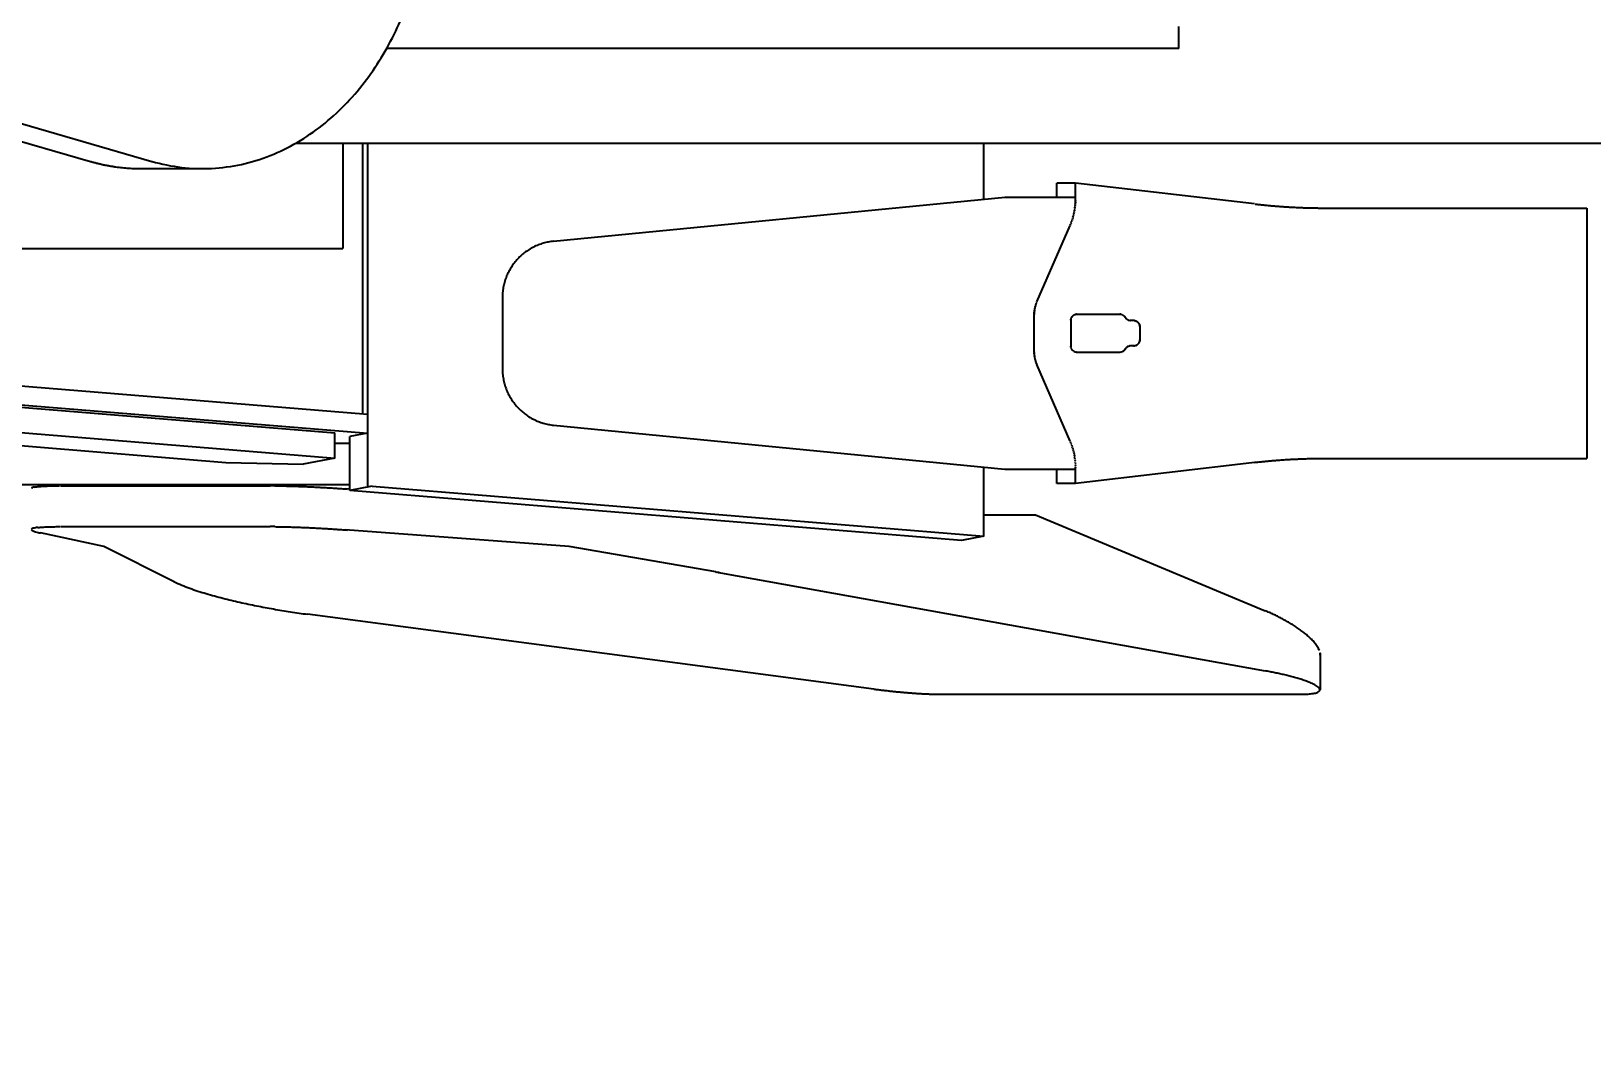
# Model space of a CAD drawing. Header units: metres. Extents: x 668617 to 675126, y 2286318 to 2293677.
# Drawn here: x 669154.351 to 669155.066, y 2287257.301 to 2287257.76 of the extents above; entities that cross this region are included whole.
import ezdxf

# ---------------------------------------------------------------- set-up
doc = ezdxf.new("R2010")
doc.units = ezdxf.units.M
doc.header["$MEASUREMENT"] = 0
doc.linetypes.add('DASHED2', pattern=[0.375, 0.25, -0.125])
doc.layers.add('0_DETALLES_COTAS', color=252, linetype='Continuous')
doc.layers.add('0_VEH_CONSTRUCCION', color=250, linetype='Continuous')
doc.styles.get("Standard").update_dxf_attribs({"font": 'arial.ttf'})
doc.dimstyles.get("Standard").update_dxf_attribs({"dimtxt": 0.18, "dimasz": 0.18, "dimexe": 0.18, "dimexo": 0.0625, "dimgap": 0.09, "dimtad": 0, "dimtih": 1, "dimtoh": 1, "dimdec": 4, "dimzin": 0, "dimdsep": 46, "dimtxsty": 'Standard', "dimcen": 0.09, "dimadec": 0, "dimazin": 0, "dimtfac": 1, "dimtdec": 4, "dimtofl": 0, "dimtmove": 0, "dimatfit": 3, "dimfxl": 1, "dimtolj": 1, "dimtzin": 0, "dimarcsym": 0})

# ---------------------------------------------------------------- blocks, each defined once
blk = doc.blocks.new('_DotSmall')
at = {"color": 0, "linetype": 'ByBlock', "const_width": 0.5}
blk.add_lwpolyline([(-0.0625, 0, 1), (0.0625, 0, 1)], format="xyb", close=True, dxfattribs=at)
blk = doc.blocks.new('*D305')
at = {"layer": '0_DETALLES_COTAS', "linetype": 'DASHED2', "lineweight": -2, "ltscale": 5, "transparency": 16777216}
for p, q in [((669156.058923998, 2287256.165372788), (669156.0693782617, 2287256.965304477)), ((669156.0693782617, 2287256.965304477), (669156.8693782617, 2287256.965304477)), ((669153.3264124476, 2287256.201083832), (669156.2389086282, 2287256.163020578)), ((669156.0393526353, 2287254.667825587), (669156.058923998, 2287256.165372788)), ((669153.3068410849, 2287254.703536632), (669156.2193372655, 2287254.665473378))]:
    blk.add_line(p, q, dxfattribs=at)
at = {"layer": 'Defpoints', "color": 0, "linetype": 'DASHED2', "ltscale": 5, "transparency": 16777216}
for p in [(669153.2639177843, 2287256.201900572), (669156.058923998, 2287256.165372788), (669153.2443464216, 2287254.704353371)]:
    blk.add_point(p, dxfattribs=at)
at = {"layer": '0_DETALLES_COTAS', "linetype": 'DASHED2', "lineweight": -2, "ltscale": 5, "transparency": 16777216, "xscale": 0.8, "yscale": 0.8, "zscale": 0.8}
for p, rotation in [((669156.058923998, 2287256.165372788), 89.25124720617524), ((669156.0393526353, 2287254.667825587), 269.2512472061752)]:
    blk.add_blockref('_DotSmall', p, dxfattribs=dict(at, rotation=rotation))
at = {"layer": '0_DETALLES_COTAS', "linetype": 'DASHED2', "ltscale": 5, "transparency": 16777216, "insert": (669158.3693782619, 2287256.965304477), "char_height": 0.8, "attachment_point": 5}
blk.add_mtext('\\A1;1.50', dxfattribs=at)
blk = doc.blocks.new('excavadora planta')
at = {"color": 0}
for p, q in [((-5.505364510676259, 0.6488732591566162), (-5.505364510676259, 0.6600521767239087)), ((-5.385168123385938, 0.6614598096489317), (-5.499177949650857, 0.6614598096489317)), ((-5.363506643761639, 0.6598075479372056), (-5.183399264891023, 0.6360319812155382)), ((-5.314685189052511, 0.6228592561384687), (-5.487937535751826, 0.6540368407766977)), ((-5.414912300901051, 0.6044329658396066), (-5.487937987930991, 0.634919319661293)), ((-5.140998147702135, 0.6256868815454197), (-5.118619060158721, 0.6145004276632022)), ((-5.313182900011384, 0.6225942793011399), (-5.266583603158779, 0.6145004276632022)), ((-5.398428118990637, 0.6112061536283022), (-5.391322881160363, 0.6125727889995574)), ((-5.398400837530289, 0.611211429048609), (-5.398400837530289, 0.5892570882219843)), ((-5.203948535140739, 0.5953251783746083), (-5.398400385351124, 0.611211429048609)), ((-5.391322278255302, 0.6125727889995574), (-5.196869674414074, 0.596686538325315)), ((-5.266583301705282, 0.6145001262104444), (-5.195384266716246, 0.6092109895816975)), ((-5.118618306526059, 0.614500276936937), (-5.098519707917603, 0.6102033715475983)), ((-5.104835139930287, 0.6081852971032333), (-5.171556096516269, 0.6081852971032333)), ((-5.398400837530289, 0.6044328151133413), (-5.414911396542493, 0.6044328151133413)), ((-5.203948233687242, 0.595325027648343), (-5.196869674414074, 0.596686538325315)), ((-5.196869222234909, 0.5962810845755087), (-5.195384568169629, 0.5961760283437201)), ((-5.19686877005563, 0.5966862368727988), (-5.19686877005563, 0.5795644827090314)), ((-5.48545974609101, 0.5876726533457486), (-5.427557031746232, 0.5944364961036825)), ((-5.427557182472015, 0.5944364961036825), (-5.427557182472015, 0.5891747916617049)), ((-5.427557182472015, 0.5944364961036825), (-5.4216253488961, 0.5944364961036825)), ((-5.4216253488961, 0.5944364961036825), (-5.4216253488961, 0.5899168172415585)), ((-5.202454234592892, 0.486342224974436), (-5.202452275150108, 0.5952024871655937)), ((-4.488470077198258, 0.5948169292876173), (-5.19686877005563, 0.5948169292876173)), ((-5.104835139930287, 0.5951973624713247), (-5.171556096516269, 0.5951973624713247)), ((-5.590151823153633, 0.506914707073463), (-5.590151823153633, 0.586498194008314)), ((-5.506590970587581, 0.586498194008314), (-5.590151823153633, 0.586498194008314)), ((-5.405158048330691, 0.5899168172415585), (-5.427542562021358, 0.5899168172415585)), ((-5.261606620697876, 0.5759241410870857), (-5.405156842520569, 0.5899154607049724)), ((-4.855677932397953, 0.5589267361218901), (-5.19213717001503, 0.586416198900551)), ((-5.192136717835751, 0.5864169525320904), (-5.181985753641584, 0.5883694610353558)), ((-5.192136416382368, 0.5864163496268162), (-5.192136416382368, 0.5783431474920206)), ((-5.157465448265725, 0.5877557035375673), (-5.181986657998209, 0.5883682552250349)), ((-4.840451561470445, 0.5618551974241512), (-5.157464242455603, 0.58775585426406)), ((-5.425856085437886, 0.5809779939601043), (-5.415304641461944, 0.5567009608348314)), ((-5.192136416382368, 0.581697862773737), (-5.19686877005563, 0.581697862773737)), ((-5.202453028780951, 0.5784904070881396), (-5.196869222234909, 0.5795644827090314)), ((-4.858215108223362, 0.5503657836767673), (-5.20245242587589, 0.5784907085406559)), ((-4.855677781672171, 0.5508533832606162), (-5.192136868561533, 0.5783428460395044)), ((-4.858215108223362, 0.5443106559863367), (-5.20245242587589, 0.5724355808499979)), ((-5.200929487331905, 0.4863425264269523), (-5.200929487331905, 0.5723110809253882)), ((-5.24536525885992, 0.5354982920711251), (-5.24536525885992, 0.5579269685671164)), ((-5.428013581712094, 0.5527356533077494), (-5.441702544368923, 0.5527356533077494)), ((-5.426955633804596, 0.5524161135494268), (-5.426794808840555, 0.5522976426768906)), ((-5.414454092945789, 0.5526031648889642), (-5.414454092945789, 0.5408097361925854)), ((-5.448058371030811, 0.5446965153168435), (-5.448058371030811, 0.5487159335859246)), ((-5.446103601633354, 0.5507255673573326), (-5.445089665805426, 0.5507255673573326)), ((-5.426058510861253, 0.5426868815454355), (-5.426058510861253, 0.5507255673573326)), ((-5.447160795908189, 0.5430068734825539), (-5.447321470144516, 0.5431253443550901)), ((-5.446991228820025, 0.5429067912185559), (-5.447160795908189, 0.5430068734825539)), ((-5.446103601633354, 0.5426868815454355), (-5.445089665805426, 0.5426868815454355)), ((-5.444260369697304, 0.5424975693112799), (-5.444145365529721, 0.5424374295172072)), ((-5.444145365529721, 0.5424374295172072), (-5.444033225161547, 0.5423686983239264)), ((-5.444033225161547, 0.5423686983239264), (-5.443925003677123, 0.5422919786366975)), ((-5.443925003677123, 0.5422919786366975), (-5.443821454709109, 0.5422071197292695)), ((-5.443821454709109, 0.5422071197292695), (-5.443723181160635, 0.5421148752331817)), ((-5.442971207644518, 0.5411574617689894), (-5.443069481192992, 0.5412498569915698)), ((-5.442867507950723, 0.5410727535878124), (-5.442971207644518, 0.5411574617689894)), ((-5.442759286466298, 0.5409958831743324), (-5.442867507950723, 0.5410727535878124)), ((-5.442647146098125, 0.5409273027073169), (-5.442759286466298, 0.5409958831743324)), ((-5.442531991202941, 0.540867012186979), (-5.442647146098125, 0.5409273027073169)), ((-5.428013581712094, 0.5406772477740276), (-5.441702544368923, 0.5406772477740276)), ((-5.415305244367005, 0.5367119402469456), (-5.425857140522226, 0.5124344549428912)), ((-5.261611293214287, 0.5174965977623884), (-5.405172518055451, 0.5035040723341666)), ((-5.19467374293356, 0.4863425264269523), (-5.19467374293356, 0.5197684952974839)), ((-4.565059235436138, 0.5197684952974839), (-5.19467374293356, 0.5197684952974839)), ((-5.506590970587581, 0.506914707073463), (-5.590151823153633, 0.506914707073463)), ((-5.484504744246465, 0.5056290117256736), (-5.427556278113457, 0.4989765557041324)), ((-5.427557182472015, 0.5057785322163966), (-5.427557182472015, 0.4989764049778671)), ((-5.405158048330691, 0.503496536019), (-5.427543315652201, 0.503496536019)), ((-5.4216253488961, 0.503496536019), (-5.4216253488961, 0.4989764049778671)), ((-5.398400837530289, 0.5041639520799919), (-5.398400837530289, 0.4863425264269523)), ((-5.427557182472015, 0.4989764049778671), (-5.4216253488961, 0.4989764049778671)), ((-5.130454842945255, 0.4943821165966398), (-5.150025748773828, 0.4943821165966398)), ((-4.874805702903132, 0.4169986307514222), (-5.133948829328347, 0.4920830883273055)), ((-4.775506160711188, 0.3938981671319368), (-5.114377169868931, 0.4920829376010403)), ((-5.179625982671723, 0.4863393611747711), (-6.529173965391578, 0.4863393611747711)), ((-5.460484398012795, 0.4562014865608006), (-5.208594673368339, 0.4562014865608006)), ((-5.460482438570011, 0.456197718403331), (-5.460482438570011, 0.4491637741137993))]:
    blk.add_line(p, q, dxfattribs=at)
for centre, radius, start, end in [((-5.504242352896426, 0.6600542013271138), 0.001064801363816701, 162.5404684436338, 247.0114981267428), ((-5.503470094075738, 0.6585217303874771), 0.002574229976194892, 99.10146404602743, 133.9936087860015), ((-5.501159051623517, 0.6493619135802362), 0.01201320701202469, 95.61280733414489, 103.07763993251), ((-5.499811720611433, 0.636896708470033), 0.02455072634693, 92.22587542497878, 95.89684581399665), ((-5.499221938515689, 0.6229261300329796), 0.03853369861134116, 89.94310929118956, 92.29536221418068), ((-5.385180359021206, 0.5635699315537437), 0.09788972805374892, 89.22114071684355, 90.0067773685269), ((-5.385338411983867, 0.5514068306998752), 0.1100538538238915, 88.52845460730717, 89.22493995927375), ((-5.385658858847364, 0.5393395263817808), 0.1221254080464426, 87.89261385493548, 88.52355338520407), ((-5.386092702989117, 0.5273960260697521), 0.1340767841783886, 87.31817221809935, 87.89502490784433), ((-6.293417525235895, -17.12242904386618), 17.80720651655383, 87.05479606109722, 87.05915054035923), ((-6.454690806884855, -17.14630361598631), 17.84005192439026, 86.53710724703858, 86.54146172634945), ((-6.602080194691212, -17.15432404969974), 17.85756239484993, 86.06226816411329, 86.06662264333531), ((-6.804895868564472, -17.97669578759583), 18.69248966666031, 85.61104333437615, 85.61516863053458), ((-6.937534321778116, -17.93702856476911), 18.66357949169462, 85.19159935739958, 85.19572465337046), ((-7.080635803729024, -18.08996608403336), 18.82842135420903, 84.79255025786145, 84.79667555427723), ((-7.21954042494724, -18.21569934428935), 18.96666759344369, 84.40501518652242, 84.40914048256737), ((-7.352156793583958, -18.31213465634195), 19.07596688168726, 84.03270354684021, 84.03682884302766), ((-7.47848694444383, -18.38136485499746), 19.15832149493616, 83.67433864892467, 83.67846394493002), ((-7.602719683927035, -18.42338974037982), 19.21414597348953, 83.31581701036481, 83.31994230655246), ((-7.85477212377009, -19.56385348018532), 20.37653513059142, 82.98126468302395, 82.98516079610398), ((-7.975308100479992, -19.55737724982247), 20.38519189306022, 82.63889587485605, 82.64279198741804), ((-5.499596440509549, 0.6660756081760155), 0.008639705843810571, 234.1353425435319, 244.7661625901), ((-5.49425378410001, 0.6769259776919085), 0.0207333657503536, 244.1936313619914, 248.6082980315298), ((-5.489129922858751, 0.6898386609762923), 0.03462541779759382, 248.5072362196449, 251.1473089554811), ((-5.484393485003579, 0.7036267518660821), 0.04920433354510244, 251.1159743300478, 252.9888170807981), ((-5.480107966415289, 0.7175771481535094), 0.0637981339664234, 252.9738081426929, 254.42451790445), ((-5.476376902235074, 0.7309111128313077), 0.07764426331518957, 254.4143500304787, 255.6010496103048), ((-5.47322704546059, 0.7431410277011707), 0.09027329078920655, 255.5949099527468, 256.6122471319446), ((-5.470662859436743, 0.7539363024025079), 0.1013689198065565, 256.6150914603042, 257.5187558119765), ((-5.468642404578645, 0.7630299957496334), 0.1106843611111378, 257.5149376500422, 258.3409100314857), ((-5.467162810030118, 0.7701966319217917), 0.1180021390176418, 258.3405337476052, 259.1140238338692), ((-5.466171533300553, 0.7753408356719973), 0.1232409803220729, 259.1131267446701, 259.8529272802064), ((-5.501616357780222, 0.6489190048684748), 0.003746948607253492, 178.9708540959126, 201.2167428534691), ((-5.498579223176762, 0.6500362755001703), 0.006982794795011088, 200.7441954935863, 212.7661871447666), ((-5.494733847578459, 0.6524578252328439), 0.01152697728119946, 212.5429277971651, 219.8349064326544), ((-5.49062009809461, 0.655851949761896), 0.0168601233588327, 219.7368650265957, 224.7153142401615), ((-5.486517668809256, 0.6598902669265243), 0.02261666076097496, 224.6729264763009, 228.3768906912507), ((-5.482594525761783, 0.6642918861634257), 0.02851286624968133, 228.3588248346793, 231.2901462406407), ((-5.478934772920752, 0.668843052906567), 0.03435297182899359, 231.2741441173126, 233.7022484007544), ((-5.475610738100499, 0.6733624787820816), 0.03996317740691002, 233.6970954171101, 235.7803125837537), ((-5.472647118458326, 0.6777109542497328), 0.04522552070113898, 235.7738029695173, 237.6120413382033), ((-5.470082601957529, 0.681747630390575), 0.05000793526575966, 237.6082160362755, 239.2681603332375), ((-5.467907734109644, 0.6853976326604112), 0.05425676455190771, 239.2637027528324, 240.7921023087125), ((-5.46614906150819, 0.6885560737674439), 0.05787182245198234, 240.798230856616, 242.2296899972858), ((-5.464769823091729, 0.6911587387208868), 0.06081734560853026, 242.222411141334, 243.583513676495), ((-5.463775304146338, 0.6931550500141697), 0.06304766409172607, 243.5812141880277, 244.8935023803448), ((-5.463157314542855, 0.6944787799115346), 0.0645085432268857, 244.8953311846657, 246.1771389986774), ((-5.462868578487928, 0.6951317921543279), 0.06522254137685014, 246.1768078687489, 247.4448651210964), ((-5.215639957252392, 0.3918605359678509), 0.2462906316995482, 81.84364621452278, 82.48054446024463), ((-5.216425666330565, 0.3863437957446507), 0.2518630403098335, 81.21955675938254, 81.8447667544705), ((-5.216755120788775, 0.3841750562025226), 0.254056654193794, 80.60314143508153, 81.22078844287739), ((-5.216564222270449, 0.3852816695709151), 0.2529337221008066, 79.98608325632188, 80.60487617170301), ((-5.215797751852051, 0.3896956014096702), 0.2484537549003105, 79.3528948372949, 79.98314682336722), ((-5.214349452404122, 0.3973245254543087), 0.2406885855290622, 78.7050842850991, 79.3561917714296), ((-5.212213386476265, 0.4080377523218317), 0.2297644840065975, 78.02145492618644, 78.70418941522621), ((-5.209319125288744, 0.421645857946217), 0.2158519991372852, 77.295643137511, 78.02329709224), ((-5.205622062659245, 0.4380666802424429), 0.1990201349275101, 76.50383397600174, 77.29428341605315), ((-5.201103388186425, 0.4568361804585663), 0.1797143752518514, 75.63104642236624, 76.50812593327272), ((-5.195729963622625, 0.4777778009170675), 0.1580943595342162, 74.63461293865313, 75.63407418003776), ((-5.189525563375355, 0.5003195000912228), 0.1347143964395149, 73.46875679010358, 74.6387264437358), ((-5.182548726507775, 0.5237799205662981), 0.1102385435836861, 72.05233726143517, 73.47554612988388), ((-5.174825934739602, 0.5475576349929838), 0.08523812954064054, 70.22474579441781, 72.06573418350231), ((-5.166434536141196, 0.5708036060277806), 0.06052397720496681, 67.66073034517527, 70.25474328033856), ((-5.157521076885473, 0.5923424561982102), 0.03721375647823818, 63.52657357858924, 67.74971120581151), ((-9.572650797762549, -23.15422405058672), 24.15533028694324, 79.84693214630143, 79.84716132991649), ((-9.572555689466071, -23.15424062556475), 24.1553298370071, 79.84693195537604, 79.84716113834956), ((-9.572460638307348, -23.1542576576368), 24.15532984707897, 79.8469318217442, 79.8471610053464), ((-9.572365472875049, -23.15427468970887), 24.1553298370071, 79.84693195537604, 79.84716113834956), ((-9.534588723724596, -23.19197355472926), 24.18581883728205, 79.95053693342246, 79.95076611630004), ((-9.572175105556425, -23.15430860312649), 24.1553298370071, 79.84693195537604, 79.84716113834956), ((-9.53439848890639, -23.15432555983541), 24.14871595654815, 79.93493596798581, 79.93516515074477), ((-9.496621625482476, -23.19202427412955), 24.17927200074026, 80.03845831690809, 80.03868750022622), ((-9.534208121587767, -23.15435917180052), 24.14871595654815, 79.93493596798581, 79.93516515074477), ((-9.49643131530047, -23.19205788609477), 24.17927201062406, 80.03845818398386, 80.0386873666802), ((-9.496336131641101, -23.15439270840261), 24.14215905841256, 80.02298825835874, 80.02321744138975), ((-9.496240947982756, -23.1920908902397), 24.1792715604211, 80.03845799647185, 80.03868717980971), ((-9.458464066332567, -23.19210800258979), 24.17278214076245, 80.12642698467715, 80.1266561676657), ((-9.496050505301127, -23.15444274953438), 24.14215905841256, 80.02298825835874, 80.02321744138975), ((-9.458273756151584, -23.19214085600834), 24.17278170023601, 80.12642666564265, 80.1266558486314), ((-9.420496931638127, -23.19215781763228), 24.16634930298445, 80.21444255947844, 80.21467174263222), ((-6.544721298891886, -17.56586971321072), 18.2251007319452, 85.75161431046845, 85.75642715581259), ((-6.420199323633028, -16.73984033395476), 17.39223047617809, 85.95407361527373, 85.95911564385109), ((-6.358722694237827, -16.78447840663685), 17.43253897791094, 86.16093610526089, 86.16597813373444), ((-6.304089199901341, -16.9233154242276), 17.56752238726197, 86.36399729579107, 86.36903932472391), ((-6.246018804231653, -17.04159401663274), 17.6820013554327, 86.57105074116473, 86.57609276998627), ((-6.137896675591151, -16.33980903786764), 16.97513402146452, 86.78839407099981, 86.79366528247607), ((-6.074080066149122, -16.35791521855973), 16.98975983160292, 87.0014195404654, 87.00669075208152), ((-6.00207241494445, -16.32686541689375), 16.95513141255638, 87.23365957407842, 87.23893078603261), ((-5.928431860952628, -16.24010586495683), 16.8650615090608, 87.46405154284601, 87.46932275453418), ((-5.84824846422066, -16.09927449002467), 16.72098343395964, 87.71191497665076, 87.7171861881439), ((-5.763165753738804, -15.89945583240704), 16.51810689017464, 87.97386137229358, 87.97913258441172), ((-5.684638996701779, -16.0420405710879), 16.65803551009044, 88.25585663457848, 88.26112784596418), ((-5.591361629511198, -16.02242299784972), 16.63584593131805, 88.56963985035684, 88.57491106182222), ((-5.491533878296195, -15.97822170376746), 16.58946009330427, 88.90523221717193, 88.91050342890532), ((-5.375328638224346, -15.89632906190957), 16.50576014148563, 89.29783781979678, 89.30310903125452), ((-5.171540928575268, 0.7850173096767605), 0.1768321633801425, 269.509442675725, 270.0017272559205), ((-5.041439253021053, -15.43160372268014), 16.03991348074636, 90.22296119474933, 90.22571139156874), ((-4.952742732066667, -15.55406373342855), 16.16295847509543, 90.53293958412755, 90.53568978159552), ((-4.867903597082091, -14.48181992008526), 15.09184797356741, 90.88990172708665, 90.89288110804162), ((-4.756975111351721, -14.39194883305449), 15.0041309147672, 91.31580428708224, 91.31878366782283), ((-4.631559208539443, -14.2701871257709), 14.88583312333474, 91.80619321919025, 91.8091725992574), ((-4.477160123834096, -14.29044883153715), 14.91174320627294, 92.39372736399662, 92.39670674455937), ((-4.282179211717676, -14.33389011424718), 14.96453478935597, 93.12970749683991, 93.13268687741565), ((-4.046622673944739, -14.11644781403581), 14.76234517942616, 94.0857301446054, 94.08870952528706), ((-5.10483741476321, 0.5805332271692976), 0.03033540138801253, 76.44304059753809, 77.99229487680044), ((-3.789951956716436, -13.12113472818351), 13.79172469264156, 95.44084799135284, 95.44405655454044), ((-5.101990777684705, 0.5922725671731115), 0.01825587125920404, 73.99363093583672, 76.49162799655826), ((-5.099382490484913, 0.6243750249547162), 0.01601531582242642, 276.1868591293725, 278.9401326494594), ((-5.099211061411665, 0.6018287565329103), 0.008303756587860723, 68.73826711274492, 74.24814257841697), ((-5.097927023886427, 0.6153570800679944), 0.006880840828812617, 278.6372453363217, 285.0252158997988), ((-5.096509654586953, 0.6084388915219421), 0.001170162871773848, 35.56559287393425, 74.64919409247514), ((-5.096194105298991, 0.6094085010438732), 0.0006988743720710767, 274.1765451367592, 335.5735097868844), ((-6.425167827677001, -16.76132804614119), 17.40101492019207, 85.94481067179093, 85.94985270023794), ((-6.36369248464996, -16.75972085745568), 17.39517206828514, 86.1413736929547, 86.1464157215483), ((-6.305641002533775, -16.80092847886945), 17.43248536703133, 86.33581307410726, 86.34085510271298), ((-6.252720005176229, -16.93976089930804), 17.56776017461709, 86.53195320122676, 86.53699523013177), ((-6.198074904915188, -17.05803514142745), 17.68261987901285, 86.72683275042074, 86.73187477948751), ((-6.095314203807675, -16.3577354775715), 16.97771080451032, 86.93285070515924, 86.93812191716376), ((-6.033135476088319, -16.37583781474295), 16.99257725999977, 87.1402005466154, 87.14547175828356), ((-5.966042357020797, -16.34478447100906), 16.95834150764151, 87.356095121279, 87.36136633287008), ((-5.894039604420414, -16.25966000242173), 16.87012332120563, 87.58177016246302, 87.5870413744509), ((-5.817132340497551, -16.11718728899839), 16.72468247006247, 87.81914153258931, 87.82441274419584), ((-3.76402092025171, -13.63690586572336), 14.29470560569667, 95.3532693471336, 95.35556117828348), ((-3.409247979550287, -13.47858282657477), 14.17494970434519, 96.83860298322321, 96.84089481479988), ((-3.058591721282255, -12.07229630429889), 12.83078613757845, 99.13916455632044, 99.14168557083956), ((-5.097390022917239, 0.600270413164921), 0.004737625563509047, 280.2906443134709, 287.1377438699932), ((-5.096092909434333, 0.5963525074626688), 0.000617342174916751, 279.2207547814208, 330.6285281174749), ((-5.736964089275034, -15.91900429776199), 16.52375165837191, 88.06550107675409, 88.07077228824019), ((-5.661713540410005, -16.05831016736535), 16.66062954346317, 88.33504150909658, 88.34031272121149), ((-5.574989112137246, -16.04032906962941), 16.64035935366995, 88.62645466042893, 88.63172587191403), ((-5.476799313040374, -15.99448803955576), 16.59246172946253, 88.95635478555073, 88.96162599722338), ((-5.365508685437931, -15.91423257134198), 16.51055769712558, 89.33215599841441, 89.33742720986231), ((-5.171531385949834, 0.7808817315706307), 0.18568452033153, 269.5268623234422, 269.9957703284575), ((-5.045609896898327, -15.26874460337574), 15.86405146376313, 90.21067024073774, 90.21273288888334), ((-4.982238126193579, -15.15988348151156), 15.75555314860849, 90.44051656765934, 90.4425792156717), ((-4.918870651187831, -15.03008590840084), 15.62637915972678, 90.67445033159017, 90.67651297939936), ((-4.838748578880541, -15.56180671626097), 16.15917504310381, 90.93426629245899, 90.93632894018907), ((-4.754431300653891, -15.49480626348429), 16.09378489284998, 91.23623395363876, 91.2382966013756), ((-4.665930114632147, -15.39849477306463), 15.99966148824381, 91.55846855268595, 91.56053120033272), ((-4.556498644445128, -15.27705877310042), 15.88164645550144, 91.96297125223398, 91.96503390042541), ((-4.44707229895198, -15.11375037197224), 15.72260239244186, 92.37983125190303, 92.38189389999042), ((-4.376166471613715, -13.61064798295898), 14.22436493271748, 92.91431656211844, 92.91660839371633), ((-4.213565728514027, -13.69728346065152), 14.32002690498011, 93.54415319779127, 93.54644502857035), ((-4.032126527501646, -13.4937638546339), 14.12944010323625, 94.32724354893055, 94.32953538009612), ((-5.466579316284538, -16.66789337224982), 17.25443867690465, 90.12909158168736, 90.13367524394074), ((-5.34506410436245, -15.90366685556619), 16.49094836260693, 90.55245374545052, 90.55726659105798), ((-5.225250142800633, -15.92697514490497), 16.51584374405351, 90.96249700024012, 90.9673098457766), ((-5.101845646560719, -15.94668462594326), 16.53808120878538, 91.38401262243677, 91.38882546800006), ((-4.978439500493892, -15.96638385759313), 16.56121133232057, 91.80437350069575, 91.8091863463669), ((-4.886025193977503, -15.23276767823505), 15.83128986038422, 92.21723056970227, 92.22227259827852), ((-4.766449209353027, -15.2498364920793), 15.85341741352509, 92.6416415391309, 92.64668356805191), ((-4.646871868192648, -15.26346931933607), 15.87299169948298, 93.06550792325365, 93.07054995154483), ((-4.52900597152302, -15.28051742909093), 15.89674759791398, 93.48139343614405, 93.48643546462972), ((-4.456565194000177, -14.60200990744092), 15.22431429099287, 93.90331058846616, 93.90858180036574), ((-4.342122483818798, -14.61501594897678), 15.24550156579679, 94.3238178588259, 94.32908907080501), ((-4.227678718552283, -14.62473492259419), 15.26424229359596, 94.74415302381861, 94.74942423579675), ((-4.109957310729783, -14.63608164946199), 15.28572951384465, 95.17511395991095, 95.18038517205831), ((-4.059269976112091, -14.00949343690299), 14.66665778462349, 95.58761230891898, 95.59311270366781), ((-3.94639371487051, -14.01563118609697), 14.68418204393537, 96.01812015881423, 96.02362055365168), ((-3.833516770599545, -14.02332829419014), 14.70409344583606, 96.44689023541166, 96.45239063073183), ((6.794977399856407, 0.5960180176695928), 12.22253469675882, 180.0308560469166, 180.0333770611759), ((7.761002972394181, 0.9315364394922909), 13.19300831644214, 181.4882086733589, 181.4905005045534), ((7.81377782500681, 1.277678381967192), 13.25924896787993, 182.9799766035841, 182.9822684347399), ((7.855261999430127, 1.620050203823212), 13.32282224850528, 184.4435461252576, 184.4458379564475), ((7.881687339115274, 1.966188905682557), 13.38039788772754, 185.9149573106063, 185.9172491418048), ((7.900590447184982, 2.323631092838951), 13.44070149811281, 187.4247217978389, 187.4270136290755), ((7.904435178407766, 2.677304682695009), 13.49477592074527, 188.91409083525, 188.9163826664807), ((9.377456895520254, 3.306891297780439), 15.05272714260436, 190.4149971017332, 190.4170597497266), ((9.348254136498554, 3.704108778537801), 15.1010192278634, 191.9195344854457, 191.9215971335175), ((9.310692159632595, 4.109701171719294), 15.1534543645529, 193.4516001214266, 193.4536627694739), ((9.252210449443396, 4.506921693216015), 15.19425849645434, 194.9619130061851, 194.9639756541811), ((11.00716901499209, 5.453667390611372), 17.14037805813018, 196.5067992607944, 196.5086327257725), ((10.9084178946523, 5.900611865047011), 17.17877004662882, 198.031631974198, 198.0334654390621), ((10.79555049196915, 6.347559616550939), 17.21595461679336, 199.5643317433463, 199.5661652083636), ((12.9624327989909, 7.687430083509454), 19.71373772916185, 201.1265704106056, 201.1281746922447), ((12.79038013241222, 8.187544241289444), 19.74059613441527, 202.6623293140945, 202.6639335958925), ((-5.263353526278365, 0.5581285697328866), 0.01787934624948753, 79.1313927068533, 84.44634210450846), ((-5.26335600890809, 0.5581152315728133), 0.01789291327025898, 73.81256651623387, 79.13163899015605), ((-5.263359837978214, 0.5580985809871919), 0.0179099712369485, 68.52773208393153, 73.81565234274953), ((-5.263370524455809, 0.5580774828310524), 0.01793351700423384, 63.14658721800316, 68.52063371105068), ((-5.263380661697965, 0.5580530765012099), 0.01795987067735575, 57.85124144699602, 63.15290535385798), ((-5.263396837419918, 0.5580302975927083), 0.01798776436456053, 52.55303793068168, 57.84622659189808), ((-5.263415184984524, 0.558005191043236), 0.01801885269301484, 47.27054724955688, 52.55526065094246), ((-5.263435404510687, 0.5579833488431376), 0.01804861693219879, 41.9944371534794, 47.27044621896441), ((-5.263458019359064, 0.5579631247395866), 0.01807895561657472, 36.7265867634715, 41.99412053877164), ((-5.263480987018283, 0.5579443946046467), 0.01810856476703828, 31.47111243676569, 36.73062903364295), ((-5.263502883737715, 0.5579324543976298), 0.01813347420573269, 26.21498337994973, 31.46716997326879), ((-5.263522753322491, 0.5579230624090172), 0.01815544888717703, 20.96810207637716, 26.21387490800843), ((-5.263541532777936, 0.5579153062260076), 0.01817576030645439, 15.72924438602255, 20.96974876416808), ((-5.263553330164655, 0.5579115861158925), 0.01818812441770761, 10.49406850207905, 15.73044973907838), ((-5.263563590087642, 0.5579102515165744), 0.01819845581482771, 5.194317796852163, 10.49231673468615), ((10.56173570743158, 7.245056143182381), 17.32050520904526, 202.7152907692669, 202.7162075016035), ((10.71256557549964, 6.811461359560383), 17.29826471305114, 201.1983481081949, 201.1992648406225), ((10.8539679394911, 6.35902317125165), 17.27296703243174, 199.630243854966, 199.6311605875929), ((10.95768142776558, 5.897162774970241), 17.22189444374058, 198.0677866671957, 198.0687033996492), ((-5.263562972271416, 0.5579083254325212), 0.0181980150185132, 0.007445152545289699, 5.200533201961606), ((-2.222943975048111, -15.67115460340268), 16.53875639560704, 101.2328992664057, 101.2333576324827), ((-2.517986906206033, -10.20101535682721), 11.14299812946062, 105.226452821734, 105.2271403711364), ((-1.739106244916911, -10.05024930312035), 11.22998749787066, 109.2655078399182, 109.2661953894415), ((-0.9853488691371695, -9.824110847945036), 11.29261059544939, 113.2568228777537, 113.2575104272438), ((-0.244155143167859, -9.535160853494602), 11.34768889780192, 117.2737772845443, 117.2744648339444), ((0.4844741801784949, -9.170838834391517), 11.3869317354886, 121.375293638105, 121.3759811872201), ((1.150296183766727, -8.756266362657485), 11.40663046236061, 125.3173052805336, 125.3179928298852), ((1.79099169850258, -8.266322998356472), 11.40575912762864, 129.3689731906599, 129.3696607401432), ((2.368878518717338, -7.73869056788314), 11.39125369791591, 133.3018386068336, 133.3025261561524), ((2.896516562515899, -7.16080941813145), 11.35940993847241, 137.2401327902294, 137.2408203400196), ((3.361344781346247, -6.532680379734387), 11.30096206115303, 141.1807211046319, 141.1814086539497), ((3.763362741257083, -5.891985657540829), 11.2376906428976, 145.0128818940104, 145.0135694432596), ((4.102570103522339, -5.201044096870945), 11.1453977370628, 148.925162146731, 148.9258496960759), ((4.09007535467606, -5.213495680857577), 11.14113613284238, 148.8364955695814, 148.8371831187492), ((3.763574888525, -5.879091162680396), 11.23049324804303, 145.0653832105848, 145.0660707597675), ((3.361719185477909, -6.532130379462089), 11.30096206115303, 141.1807211046319, 141.1814086539497), ((2.90962906310574, -7.160053753459707), 11.36863531073188, 137.2831099166547, 137.28379746575), ((2.369622484692741, -7.737740841460479), 11.39125368485358, 133.3018385367425, 133.3025260860607), ((1.791940972746374, -8.265192701825228), 11.40575912762864, 129.3689731906599, 129.3696607401432), ((1.15146295606371, -8.754970116468854), 11.40663046236061, 125.3173052805336, 125.3179928298852), ((0.4733088563538104, -9.18195287318288), 11.39112901590238, 121.2884611323357, 121.2891486819166), ((-0.2299616335466226, -9.533580865044115), 11.35345023130932, 117.3301175778646, 117.3308051275594), ((-0.9834703862931065, -9.822414875606029), 11.29261058792907, 113.2568227888831, 113.2575103384137), ((-1.749536627298085, -10.03589495030981), 11.21398871442597, 109.2261009819485, 109.2267885311267), ((-2.515600607408601, -10.19914197963205), 11.14299812946062, 105.226452821734, 105.2271403711364), ((-2.220298803828882, -15.68806105839073), 16.55723659028255, 101.2201986519104, 101.2206570182799), ((-3.350616128172305, -15.6880398059823), 16.37485578074311, 97.33738647908592, 97.3378448458338), ((-4.499774612077658, -15.59382358737717), 16.17401225368916, 93.33879667809241, 93.33925504444892), ((-5.479378834440354, -12.48509018843035), 13.03787954121217, 89.83417658317092, 89.83463494900136), ((-6.44532826221905, -21.3779452457657), 21.95426368983561, 87.34362355885948, 87.34408192532013), ((-8.574160198653658, -21.77361828154122), 22.54695234515134, 81.97800352814606, 81.97846189403528), ((-10.81603465637227, -21.94321963716828), 23.13225224448626, 76.52944907250608, 76.52990743890916), ((-20.9145172927158, -44.21308342712154), 47.36897780773533, 70.916332954552, 70.91656213754807), ((-25.69990011297159, -43.3087964607757), 48.31976989615533, 65.19353779048888, 65.1937669739135), ((-30.44760626634138, -41.76394297641861), 49.16001632126031, 59.40519088165136, 59.40542006475371), ((28.56206074812576, 37.89467078010033), 50.49450597448086, 227.6916826443244, 227.69191182779), ((32.48108725011093, 34.54086640148763), 50.91392978120898, 221.8799321191077, 221.8801613019846), ((15.27957626402429, 15.58687586329158), 25.58884868099766, 215.9837220496323, 215.9841804158595), ((16.7115877836934, 13.43885445458338), 25.61571886648442, 210.204639121646, 210.2050974877772), ((10.09856511568478, 7.585468209767967), 17.04392445032173, 204.3737210892493, 204.3744086385362), ((10.61362138524601, 5.977531723164759), 16.9327478868995, 198.68996846119, 198.6906560106686), ((10.90256862935144, 4.319348021269604), 16.75783059868742, 192.9942728121434, 192.9949603615097), ((6.86753551994741, 2.171302010178337), 12.39993309126919, 187.5078920816691, 187.5088088142154), ((8.72964978191817, 1.128595034182382), 14.16749836309676, 182.3369617892013, 182.3376493385099), ((11.07080807255034, 5.454141370944924), 17.19808931921136, 196.5484824501388, 196.5493991825387), ((11.13682551132536, 4.992277809411235), 17.13603038460431, 195.0060303329971, 195.006947065529), ((11.21225612089472, 4.549253843038784), 17.10002849377432, 193.5075519420504, 193.5084686745176), ((7.917062495651066, 3.373322323512539), 13.62643496873338, 191.9370458764445, 191.9381917919866), ((7.947260589038933, 3.018848648770359), 13.58724245401962, 190.4492395546488, 190.4503854701988), ((7.954842572206644, 2.656838215550266), 13.53375519471327, 188.9372214958768, 188.9383674114034), ((7.954881082776865, 2.302363997210406), 13.48326588668298, 187.4501646589228, 187.45131057449), ((7.932303494552571, 1.940353623297796), 13.4186560253255, 185.9309536041268, 185.9320995196558), ((7.909718810765185, 1.593416556307176), 13.36473206246264, 184.4625599830343, 184.4637058986553), ((7.864518254274685, 1.246479984747353), 13.29707564217408, 182.9883199857972, 182.9894659014075), ((7.811774439848023, 0.8995443929086235), 13.23077538333397, 181.5008528045253, 181.5019987201292), ((7.540470653249713, 0.560148514766226), 12.95492776794015, 180.0327582111366, 180.0339041267965), ((5.818736543514433, 0.05894605444167667), 11.27743510838644, 177.5099887747931, 177.5109055072942), ((6.054262526965658, -0.9771151294985714), 11.60309948678272, 172.441785915088, 172.4427026475557), ((6.157920232225365, -2.097957208424418), 11.90398253824709, 167.1510608096108, 167.151977542137), ((3.806641493988536, -2.487776000733476), 9.740211244052382, 161.830838074921, 161.8319839905054), ((3.640912873941261, -3.444704627388674), 9.927750041126801, 156.2754114047464, 156.2765573204288), ((3.339549650724507, -4.394101544897111), 10.08259816273372, 150.6370077170611, 150.6381536327735), ((2.902551522884664, -5.320896885845443), 10.20747898479908, 144.8895787870869, 144.8907247025587), ((2.322381510483183, -6.20248456794009), 10.29411256919581, 139.0068547560322, 139.0080006716832), ((1.614111074987818, -7.016258342105658), 10.34970960120227, 133.0224594831334, 133.0236053985806), ((0.7852748304254646, -7.724538969853185), 10.35944016209353, 126.9860334899883, 126.987179405564), ((-0.1339842317069042, -8.312256072282864), 10.33327732616269, 120.9416842263863, 120.9428301420058), ((-1.136132273867815, -8.771875001084908), 10.27084721979056, 114.8156757886434, 114.8168217046374), ((-1.36768435075976, -11.49806139863915), 12.72042731863927, 108.7028526482246, 108.7037693803072), ((-2.695765440194464, -11.70525531341656), 12.56083320264428, 102.6495311687808, 102.6504479010483), ((-3.524563854354938, -15.81565352670886), 16.47880567713558, 96.69673628450624, 96.69742383425724), ((-5.295394861191767, -16.92096746994817), 17.47234061255872, 90.49392818142384, 90.4946157305325), ((-5.463935752540806, -12.48709839030192), 13.03783870152381, 89.9169734012282, 89.91743176757046), ((-4.502938733951737, -15.61466543317883), 16.19282126018175, 93.33491379554498, 93.33537216138869), ((-3.372361858917543, -15.69001650605679), 16.37246017933178, 97.27199268124828, 97.27245104757597), ((8.695096333328138, 1.122396341328312), 14.15494830643887, 182.3390358595381, 182.3397234088807), ((6.845575376158081, 2.155316196881103), 12.39870562876894, 187.4647322790859, 187.4656490116109), ((10.89324015020634, 4.3249506037766), 16.77289648118859, 193.026432913716, 193.0271204630141), ((10.59184279128647, 5.97018502016256), 16.93274783807382, 198.6899679729227, 198.6906555221941), ((10.06437557670347, 7.590303443038209), 17.03767514740191, 204.4296277916377, 204.4303153410294), ((16.70898717578314, 13.43076603154969), 25.6320035671374, 210.1834516449293, 210.1839100110588), ((15.2583582965417, 15.59728511034808), 25.59992325135614, 216.0178435107019, 216.018301876933), ((32.46012559270252, 34.53211764407165), 50.91392978120898, 221.8799321191077, 221.8801613019846), ((28.54138456633063, 37.96099779643124), 50.55026525028097, 227.749180411028, 227.7494095941101), ((-25.71959099693674, -43.31848741321444), 48.31977031107365, 65.19353801817263, 65.19376720100861), ((-20.93385366842051, -44.222916961726), 47.36897780773533, 70.916332954552, 70.91656213754807), ((-10.8350120020267, -21.95315822800453), 23.13225224448626, 76.52944907250608, 76.52990743890916), ((-8.59277889107534, -21.8024661055475), 22.56560909607899, 81.9846793710567, 81.98513773725696), ((-6.463592823197473, -21.38798519758183), 21.95426346153419, 87.34362353161565, 87.34408189806977), ((-5.878369649668684, -13.98356161031475), 14.53270931136414, 88.29106504298458, 88.29152340918108), ((-6.820291958292387, -14.20965846667039), 14.81631213607493, 84.6734153962023, 84.67387376214914), ((-10.07962958016583, -29.26346213695167), 30.16433017741066, 81.16121404814548, 81.16144323091332), ((-12.11431510496277, -29.41421146495539), 30.69034197493309, 77.44818693305605, 77.44841611620954), ((-14.18668202629794, -29.37656038017235), 31.17020249893954, 73.71197466844619, 73.71220385156826), ((-16.25904934267567, -29.18819178046517), 31.63659420937865, 70.01094841695016, 70.01117759985517), ((-18.40678097761872, -28.81142390824851), 32.08862176257395, 66.17402632948303, 66.17425551285159), ((19.38848113157621, 23.64087068494541), 33.91446433288047, 222.9287705583919, 222.9289997415478), ((21.00887785153361, 21.94509732577487), 34.02685884505893, 218.9767890885879, 218.9770182715858), ((22.47854137611739, 20.17395488439065), 34.13297692786603, 215.1110884875796, 215.1113176708884), ((23.75978949801981, 18.21439831412634), 34.13430780756371, 211.1805880400607, 211.1808172234169), ((23.75985926607075, 18.25196567044924), 34.15383246097397, 211.2346703702707, 211.2348995535035), ((22.47876032429645, 20.1736113742357), 34.13297661822152, 215.1110879150941, 215.1113170980316), ((21.0092610731549, 21.98221868297311), 34.0505736325437, 219.0260809754929, 219.026310158363), ((19.38904243632203, 23.64010499533626), 33.91446433288047, 222.9287705583919, 222.9289997415478), ((-18.40493518333562, -28.81310585812649), 32.08862134443475, 66.17402600003334, 66.17425518340217), ((-1.116440937724406, -8.781565044250712), 10.27084721979056, 114.8156757886434, 114.8168217046374), ((-0.113929106209298, -8.329290019624366), 10.33974190660469, 120.92021161799, 120.9213575332387), ((0.8056727714679255, -7.733805622839441), 10.35944016209353, 126.9860334899883, 126.987179405564), ((1.634825842715145, -7.025259022478224), 10.34970953436788, 133.0224598281509, 133.02360574407), ((2.343382722118804, -6.218725092033125), 10.29905770534268, 138.9752088583736, 138.976354774076), ((2.92380536322753, -5.336814914961835), 10.21181531199912, 144.8549882238334, 144.8561341391965), ((3.361019870098858, -4.402140532161624), 10.08259817269306, 150.6370077489022, 150.6381536645462), ((3.662561918644542, -3.459922382110491), 9.930784525104743, 156.2356050651579, 156.2367509807248), ((3.820894917168744, -2.495090764177277), 9.733050969220502, 161.817004163325, 161.8181500790124), ((6.189233482378427, -2.104900979475531), 11.91316723026324, 167.1611364163796, 167.1620531488084), ((6.076222218576731, -0.9931095706478459), 11.60434226255001, 172.3956774691505, 172.3965942015365), ((5.840728565916606, 0.05273628156625421), 11.27743510838644, 177.5099887747931, 177.5109055072942), ((-16.25696720955261, -29.18996929573304), 31.63659420937865, 70.01094841695016, 70.01117759985517), ((-14.14667959544965, -29.41609795533888), 31.1958386903043, 73.79781536915192, 73.798044552123), ((-12.11175471728745, -29.4161282464103), 30.69034152876357, 77.4481867478324, 77.44841593097992), ((-10.11451176320577, -29.2654251258479), 30.1701434918356, 81.09050320933197, 81.09073239295307), ((-6.798414464192092, -14.21165054082782), 14.81457504734444, 84.74596814170688, 84.74642650793184), ((-5.893939474160902, -14.00440887980579), 14.55211492655655, 88.21912836887194, 88.21958673509367), ((-5.264709878480403, -16.94357077176065), 17.48501341674982, 90.5347305495068, 90.535418098467), ((-3.506033242410467, -15.82567139957935), 16.47880567935667, 96.69673635040637, 96.69742389951463), ((-2.676842370293116, -11.7152061130831), 12.56083319951612, 102.6495311050467, 102.6504478372941), ((-1.348372317352982, -11.51732328454183), 12.72935056699037, 108.6892557678746, 108.690172500191), ((3.418439631799174, -3.015866885791212), 9.521333359694468, 158.0895130590252, 158.0911173409946), ((4.941050793541422, -3.325146181395155), 11.05295163093808, 159.5461457180015, 159.5475208167497), ((4.9788215890012, -3.036005065183701), 10.99097260761235, 161.0260022099481, 161.0273773087377), ((5.00402494826676, -2.746863271522997), 10.92442598815918, 162.5018472363371, 162.5032223348758), ((5.022941169525666, -2.464001192189542), 10.86091108180499, 163.9537968294664, 163.9551719282825), ((5.035570271822621, -2.174858417988716), 10.79679239139647, 165.445739744597, 165.4471148433083), ((5.035632144969441, -1.90455637103446), 10.73211609844759, 166.8413455271392, 166.8427206258858), ((5.01684660341391, -1.621693914066185), 10.65288225996995, 168.2985374126837, 168.2999125114169), ((4.998054420378253, -1.351392545380193), 10.58287598381433, 169.7096717346782, 169.7110468334401), ((4.972975580082675, -1.087371869923359), 10.51413675602193, 171.099633372094, 171.1010084707779), ((4.92904953212792, -0.8170717815917641), 10.43216638712312, 172.5277535256128, 172.5291286243956), ((6.945043363505874, -0.7866788714845825), 12.43052516869745, 173.8740550054733, 173.8752009210708), ((6.877239873918825, -0.4699071627917135), 12.33314446366243, 175.302658230348, 175.3038041459203), ((6.801894065036095, -0.1832820469722378), 12.23777135094886, 176.6101748934663, 176.6113208090021), ((6.711469740203484, 0.1184139913447382), 12.13327297171055, 178.0060964582374, 178.0072423738036), ((6.628575925506198, 0.3974993341604005), 12.04388267531134, 179.3182202788246, 179.3193661944363), ((-5.263524639272418, 0.535455896675586), 0.01815976129019409, 344.4543993235945, 349.6974233976343), ((-5.263543292731356, 0.5354586659513814), 0.01817860928478733, 349.6993506698602, 354.8981653527749), ((-5.263557951391476, 0.5354601076787304), 0.01819333807826475, 354.8977481474699, 0.1240505802939728), ((-5.263424413111693, 0.5354099821839924), 0.01804885539710851, 323.3704180747401, 328.6468852629902), ((-5.263450223051336, 0.5354260501280805), 0.0180792568185595, 328.6459584246426, 333.9132631381429), ((-5.263476801026741, 0.5354409196214789), 0.01810966593754134, 333.9079872672128, 339.1665876141454), ((-5.263501244197187, 0.5354488734215579), 0.01813533980427984, 339.1705667938292, 344.4559673790635), ((-5.263339155463768, 0.5353269546585295), 0.01792894998615521, 302.1708272540654, 307.4837151126815), ((-5.263355396722886, 0.5353497405045431), 0.01795691457110399, 307.4805941299265, 312.7852358223251), ((-5.263375465618083, 0.5353711860292663), 0.01798628538933417, 312.7857510521328, 318.0814593827203), ((-5.263398259263113, 0.5353918115723246), 0.01801702541238399, 318.0810792206675, 323.367166989652), ((-5.263309688626009, 0.5352670582838925), 0.01786163727022473, 275.5067961037905, 280.7919676278588), ((-5.263310259996388, 0.5352701870875194), 0.01786481772175117, 280.7918887830008, 286.1931929980268), ((-5.263312695930722, 0.5352775480204315), 0.01787256595148035, 286.1941114520529, 291.5237206613191), ((-5.263316740872256, 0.5352912803726468), 0.01788682476795199, 291.5196354334295, 296.8453506343162), ((-5.263326005604654, 0.5353075116556454), 0.01790549061225914, 296.8483472567643, 302.1683359697101), ((4.191115240961267, -2.88314658375576), 10.19887858631298, 160.5593788866843, 160.5623582672732), ((4.147820087400078, -3.155114431674832), 10.25214979759884, 159.0424115838968, 159.0453909644973), ((4.098741778674253, -3.421287439391364), 10.30495889112029, 157.5596427810521, 157.5626221615887), ((-5.56808157480998, -16.59298662678704), 17.10001189245703, 89.78938375055108, 89.79396741290444), ((-5.689178476034726, -16.59864873989488), 17.10654758559545, 89.3792735002181, 89.38385716274435), ((-5.810274925081103, -16.60432062735765), 17.11395899255095, 88.96949747698956, 88.97408113944512), ((-5.955963107403818, -17.51088956898836), 18.0234657011985, 88.55390908543825, 88.55826356414684), ((-6.083504335414091, -17.51291219413237), 18.02915684080959, 88.1445227457288, 88.14887722462173), ((-6.213028502261068, -17.51891120851199), 18.03980962293224, 87.72961896118251, 87.73397344055188), ((-6.340569205736415, -17.5189703926427), 18.04537131462002, 87.32063251886561, 87.32498699847186), ((-6.4700931464929, -17.51903940123105), 18.05195870863537, 86.90563336287613, 86.90998784207873), ((-6.660987372084946, -18.52054483243661), 19.06279761927924, 86.49107331014434, 86.49519860629515), ((-6.797783274278459, -18.51854032160428), 19.06965902815614, 86.07633603699874, 86.08046133316266), ((-6.932485900546681, -18.51654568334463), 19.07736070738675, 85.66818807761011, 85.67231337409912), ((-7.071375599860971, -18.51246762985315), 19.08428973209148, 85.24734412358853, 85.25146941960259), ((-7.206078832207595, -18.50630603415941), 19.08978567110669, 84.83877718067977, 84.84290247651325), ((6.462775883464701, -0.5524388451004825), 11.93727284339263, 174.9114888172814, 174.9140098315649), ((5.863347900471581, -0.7814439043857817), 11.36400013856175, 173.4907044047895, 173.4932254190665), ((5.9079436736655, -1.068696350328139), 11.44430687510679, 172.0844987720125, 172.0870197862931), ((5.949126591563868, -1.359372498665579), 11.52858242494392, 170.67915961788, 170.6816806321043), ((5.029442214966934, -1.473343303240384), 10.64271095494186, 169.2688914548851, 169.2716416521501), ((5.048384747485443, -1.749172488890551), 10.71602036844553, 167.8358554500376, 167.8386056474965), ((5.054780017328767, -2.025001071635288), 10.78373062723719, 166.407498247325, 166.4102484447163), ((5.054908431375452, -2.307109745522482), 10.85361878532358, 164.9572249824085, 164.9599751796409), ((5.045630099543246, -2.59235884261588), 10.92222748124204, 163.4966031695924, 163.4993533669684), ((4.217032840548768, -2.619876369545707), 10.13896265517842, 162.014210625901, 162.0171900063751), ((-7.451980033869518, -19.6203807935635), 20.22198193784662, 84.42493941171264, 84.42883552491297), ((-7.596904986051982, -19.60943650437953), 20.22569077071785, 84.0094232032484, 84.01331931625032), ((-7.739614060550025, -19.6007186168337), 20.23241853427871, 83.60101915851534, 83.6049152714961), ((6.469547116886702, 0.353773542141198), 11.89805573595226, 179.2728887951749, 179.2754098094706), ((6.479837251945924, 0.04941904719902368), 11.91609084817919, 177.8075360616021, 177.8100570758984), ((6.476438333638725, -0.2515097105428481), 11.92800121923235, 176.3597935295561, 176.3623145438794), ((-5.149476898880948, 0.4346370517499167), 0.05980310292918281, 102.4753651977581, 111.6453563199852), ((-5.1499790615145, 0.436840584581077), 0.05754312245387368, 92.9255113050315, 102.4611273830415), ((-5.15002533890538, 0.4373752974443761), 0.05700674771902581, 83.27592786407071, 92.90648873786884), ((-5.150187712790171, 0.4361498219252269), 0.05824280860191077, 73.82464408338588, 83.25844824910395), ((-5.130458897464678, 0.4374548156162774), 0.056927326229427, 89.12375112504941, 90.14246337556438), ((-5.130455888672714, 0.4374301324069023), 0.05695196063998344, 88.0995072676455, 89.12715748171067), ((-5.130453302681417, 0.4373803709313364), 0.05700160913939272, 87.07382197128022, 88.1037639700423), ((-5.130461496177418, 0.4373413292858572), 0.05704101848752237, 86.03559995426541, 87.0676045594305), ((-5.130465662804113, 0.4372499456535621), 0.05713247156449106, 85.00415857789544, 86.03776743228565), ((-5.130474460800997, 0.4371522739501046), 0.05723053837563257, 83.96891537143445, 85.00389929699513), ((-5.130482116257781, 0.4370355817585931), 0.0573473892123431, 82.9376580817592, 83.97355872050264), ((-5.130507047430115, 0.436891375939382), 0.05749356663256594, 81.89431118463324, 82.93067018025253), ((-5.130524023175326, 0.4367321756895706), 0.05765357026629578, 80.86332901103815, 81.89991718542569), ((-5.130561184095882, 0.4365452876756137), 0.05784398832397019, 79.82002299737468, 80.85638199287509), ((-5.130593670351914, 0.4363561542081129), 0.05803588600981404, 78.81626651937722, 79.82145722911709), ((-9.801630789569913, -22.17056776850171), 23.1424786799474, 78.32454869046947, 78.3270697050124), ((-10.19800488892406, -22.08171705583466), 23.13924444328724, 77.31628717484104, 77.3188081890626), ((-10.590957299911, -21.99288366894751), 23.14236586302557, 76.31629615094093, 76.31881716509216), ((-11.55941428056644, -24.13241875882267), 25.4539877466011, 75.33515947304743, 75.33745130408644), ((-11.98423334365202, -24.01964029751633), 25.45622706447819, 74.34354027318079, 74.34583210428275), ((-5.148062782727493, 0.4311013622498194), 0.06361108487189387, 111.6545647166917, 120.2769468408944), ((-5.145499316117366, 0.4267144045248159), 0.06869210400976782, 120.278605585925, 128.270417796518), ((-5.141786104566222, 0.4220048216158006), 0.07468944578263764, 128.2690649163232, 135.6056887557257), ((-5.137124150690738, 0.4174317605791487), 0.08121988727536304, 135.6013310096177, 142.3607307581181), ((-5.131831673627175, 0.4133401759700064), 0.08790952998646993, 142.3555454351448, 148.6033624966504), ((-5.126310854137955, 0.4099594524953574), 0.09438321929200466, 148.5975353741313, 154.4166190362116), ((-5.120965789926345, 0.4073913009310672), 0.100313231943938, 154.4119145580175, 159.8872032453237)]:
    blk.add_arc(centre, radius, start, end, dxfattribs=at)
blk = doc.blocks.new('*D373')
at = {"layer": '0_DETALLES_COTAS', "linetype": 'DASHED2', "lineweight": -2, "ltscale": 5, "transparency": 16777216}
for p, q in [((669153.3262091607, 2287266.053637458), (669156.2425090875, 2287266.07219765)), ((669156.0625127328, 2287266.0710521), (669156.0880820466, 2287262.053432557)), ((669156.1252147539, 2287256.218896233), (669156.09964544, 2287260.236515777)), ((669153.3889111818, 2287256.201481592), (669156.3052111086, 2287256.220041784))]:
    blk.add_line(p, q, dxfattribs=at)
at = {"layer": 'Defpoints', "color": 0, "linetype": 'DASHED2', "ltscale": 5, "transparency": 16777216}
for p in [(669153.2637104265, 2287266.053239698), (669156.1252147539, 2287256.218896233), (669153.3264124476, 2287256.201083831)]:
    blk.add_point(p, dxfattribs=at)
at = {"layer": '0_DETALLES_COTAS', "linetype": 'DASHED2', "lineweight": -2, "ltscale": 5, "transparency": 16777216, "xscale": 0.8, "yscale": 0.8, "zscale": 0.8}
for p, rotation in [((669156.0625127328, 2287266.0710521), 90.36464228955685), ((669156.1252147539, 2287256.218896233), 270.3646422895569)]:
    blk.add_blockref('_DotSmall', p, dxfattribs=dict(at, rotation=rotation))
at = {"layer": '0_DETALLES_COTAS', "linetype": 'DASHED2', "ltscale": 5, "transparency": 16777216, "insert": (669156.0938637434, 2287261.144974167), "char_height": 0.8, "attachment_point": 5}
blk.add_mtext('\\A1;10.00', dxfattribs=at)
blk = doc.blocks.new('_ArchTick')
at = {"color": 0, "linetype": 'ByBlock', "const_width": 0.15}
blk.add_lwpolyline([(-0.5, -0.5), (0.5, 0.5)], dxfattribs=at)
blk = doc.blocks.new('*D460')
at = {"layer": '0_DETALLES_COTAS', "linetype": 'DASHED2', "lineweight": -2, "ltscale": 5, "transparency": 16777216}
for p, q in [((669170.0042690483, 2287265.946714213), (669170.004253485, 2287266.746714212)), ((669153.3262241193, 2287265.946389756), (669170.1842690484, 2287265.946717714)), ((669153.3264137133, 2287256.200687288), (669170.1844586424, 2287256.201015246)), ((669170.0044586423, 2287256.201011744), (669170.0044742057, 2287255.401011745))]:
    blk.add_line(p, q, dxfattribs=at)
at = {"layer": 'Defpoints', "color": 0, "linetype": 'DASHED2', "ltscale": 5, "transparency": 16777216}
for p in [(669153.2637241193, 2287265.94638854), (669170.0042690483, 2287265.946714213), (669153.2639137133, 2287256.200686072)]:
    blk.add_point(p, dxfattribs=at)
at = {"layer": '0_DETALLES_COTAS', "linetype": 'DASHED2', "lineweight": -2, "ltscale": 5, "transparency": 16777216, "xscale": 0.8, "yscale": 0.8, "zscale": 0.8}
for p, rotation in [((669170.0042690483, 2287265.946714213), 270.0011146385457), ((669170.0044586423, 2287256.201011744), 90.00111463854569)]:
    blk.add_blockref('_ArchTick', p, dxfattribs=dict(at, rotation=rotation))
at = {"layer": '0_DETALLES_COTAS', "linetype": 'DASHED2', "ltscale": 5, "transparency": 16777216, "insert": (669170.0043638451, 2287261.073862978), "char_height": 1, "attachment_point": 5, "rotation": 270.0011146385457}
blk.add_mtext('\\A1;Zona trabajo', dxfattribs=at)

msp = doc.modelspace()

# ---------------------------------------------------------------- block references
at = {"layer": '0_VEH_CONSTRUCCION', "xscale": 1.44, "yscale": 1.44, "zscale": 1.44, "rotation": 180}
msp.add_blockref('excavadora planta', (669147.0134148898, 2287258.409368906), dxfattribs=at)

# ---------------------------------------------------------------- dimensions: what is measured, and where the dimension line sits
at = {"layer": '0_DETALLES_COTAS', "color": 251, "linetype": 'DASHED2', "ltscale": 5}
for p1, p2, distance, text, override, picture, middle in [((669153.2639137133, 2287256.200686072), (669153.2637241193, 2287265.94638854), -16.74054493222055, 'Zona trabajo', {"dimtxt": 1, "dimasz": 0.8, "dimgap": 0.5, "dimtih": 0, "dimdec": 2, "dimblk1": 'ArchTick', "dimblk2": 'ArchTick', "dimsah": 1, "dimclrd": 256, "dimclre": 256, "dimclrt": 256}, '*D460', (669170.0043638451, 2287261.073862978)), ((669153.2637104265, 2287266.053239699), (669153.3264124476, 2287256.201083832), 2.7988589873991976, '10.00', {"dimtxt": 0.8, "dimasz": 0.8, "dimgap": 0.5, "dimdec": 2, "dimblk1": 'DotSmall', "dimblk2": 'DotSmall', "dimsah": 1, "dimclrd": 256, "dimclre": 256, "dimclrt": 256}, '*D373', (669156.0938637434, 2287261.144974167))]:
    dim = msp.add_aligned_dim(p1=p1, p2=p2, distance=distance, text=text, dimstyle='Standard', override=override, dxfattribs=at)
    dim.commit()
    dim.dimension.update_dxf_attribs({"geometry": picture, "text_midpoint": middle})
dim = msp.add_aligned_dim(p1=(669153.2443464216, 2287254.704353371), p2=(669153.2639177843, 2287256.201900572), distance=-2.795244893329629, dimstyle='Standard', override={"dimtxt": 0.8, "dimasz": 0.8, "dimgap": 0.5, "dimdec": 2, "dimblk1": 'DotSmall', "dimblk2": 'DotSmall', "dimsah": 1, "dimclrd": 256, "dimclre": 256, "dimclrt": 256}, dxfattribs=at)
dim.commit()
dim.dimension.update_dxf_attribs({"geometry": '*D305', "text_midpoint": (669158.3693782619, 2287256.965304477)})

doc.saveas('drawing.dxf')
